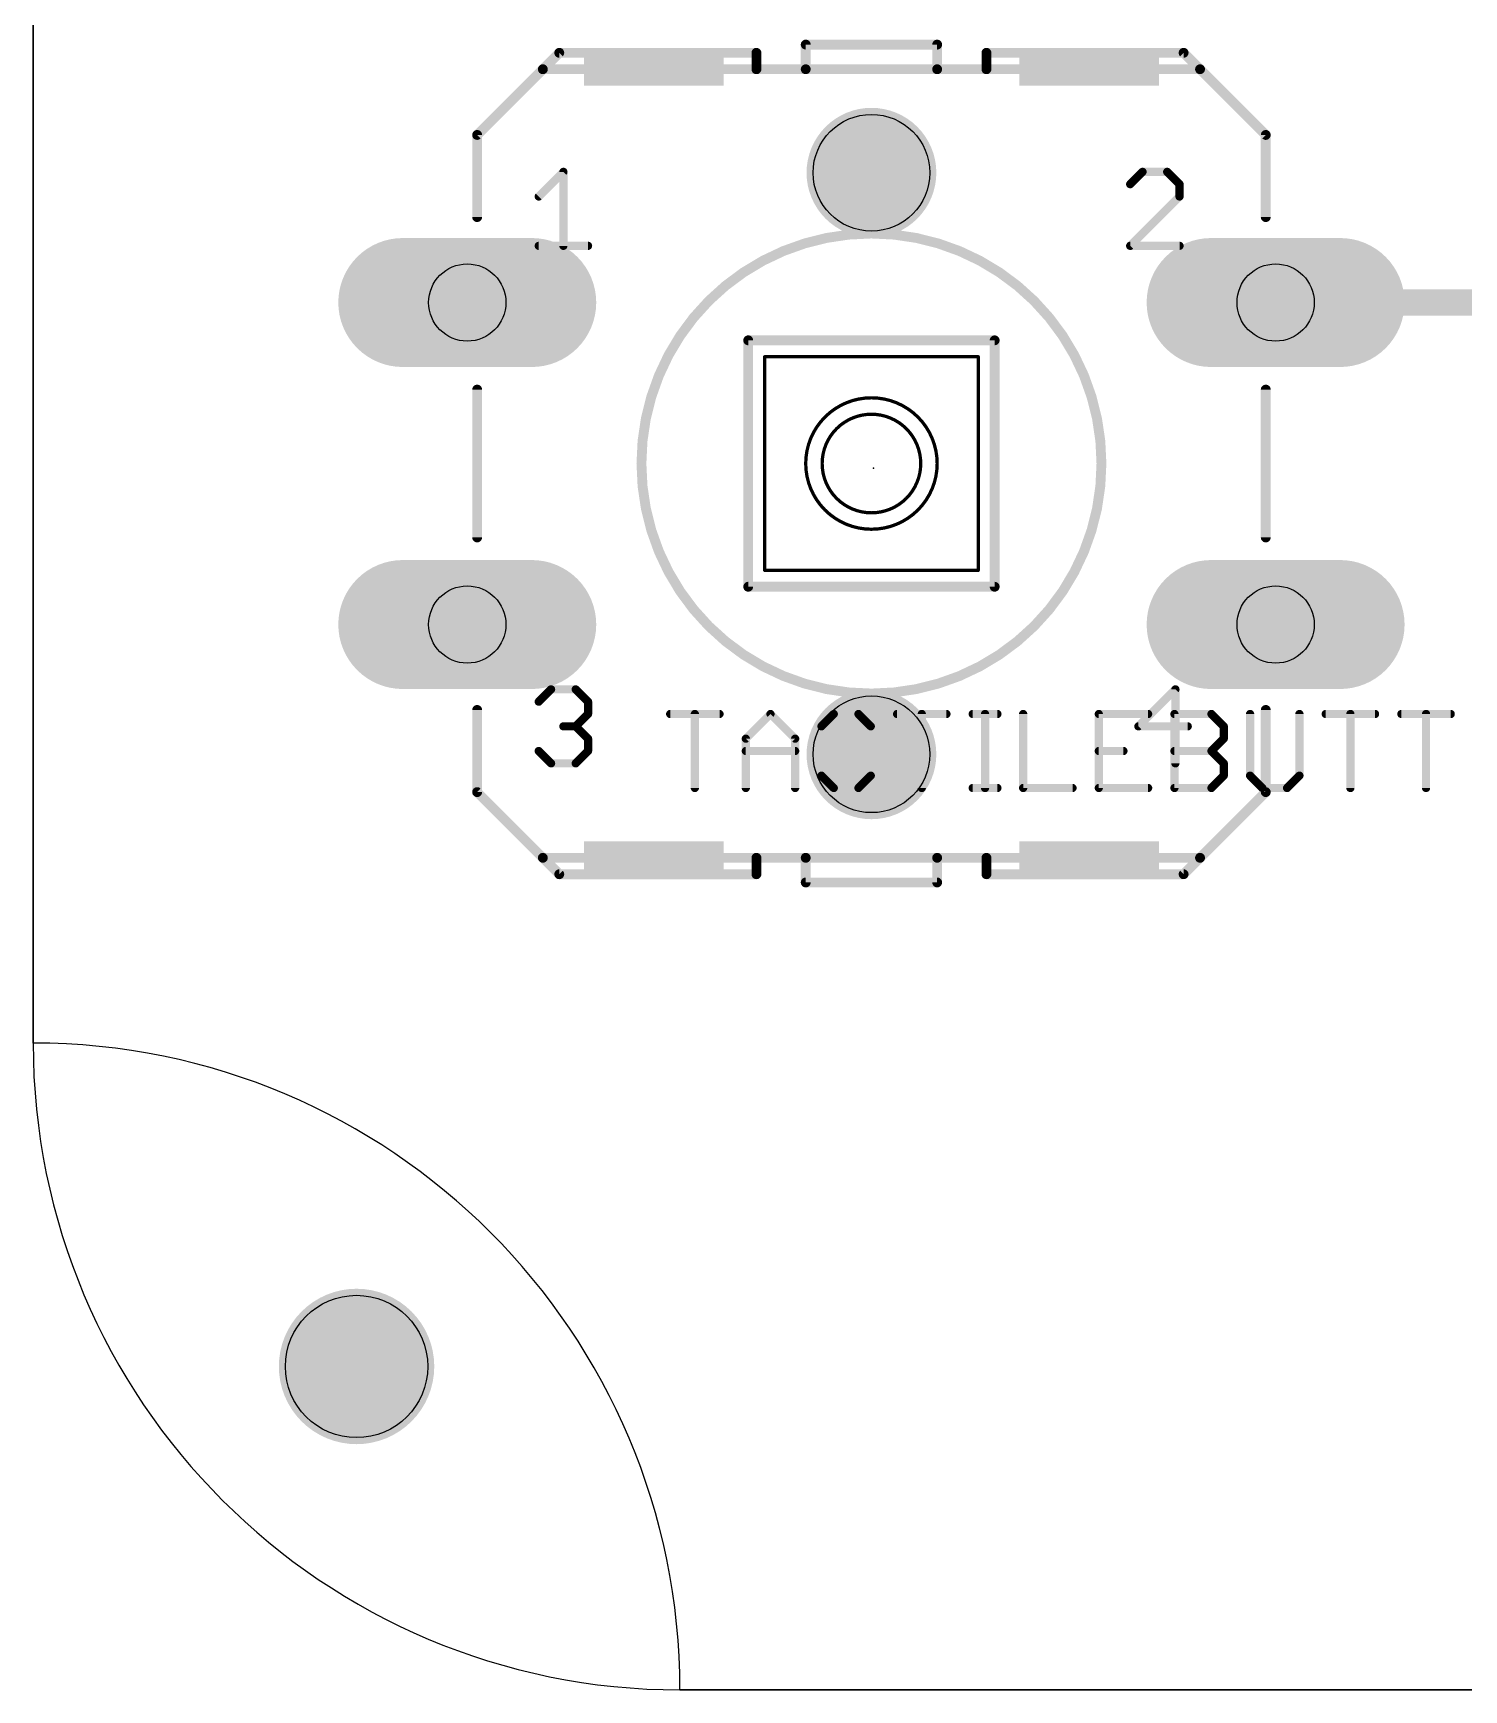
# Model space of a CAD drawing. Extents: x -2 to 110, y -6 to 68.
# Drawn here: x 0 to 22.12, y 0 to 25.61 of the extents above; entities that cross this region are included whole.
import ezdxf

# ---------------------------------------------------------------- set-up
doc = ezdxf.new("R2010")
doc.units = 0
for name, color, linetype in [('1', 22, 'CONTINUOUS'), ('16', 175, 'CONTINUOUS'), ('17', 82, 'CONTINUOUS'), ('20', 190, 'CONTINUOUS'), ('21', 253, 'CONTINUOUS'), ('23', 7, 'CONTINUOUS'), ('27', 253, 'CONTINUOUS'), ('29', 253, 'CONTINUOUS'), ('30', 253, 'CONTINUOUS'), ('44', 253, 'CONTINUOUS')]:
    doc.layers.add(name, color=color, linetype=linetype)

# ---------------------------------------------------------------- blocks, each defined once
blk = doc.blocks.new('RECT')
blk.add_solid([(-0.5, -0.5), (0.5, -0.5), (-0.5, 0.5), (0.5, 0.5)])
blk = doc.blocks.new('LONGP100')
at = {"const_width": 1}
blk.add_lwpolyline([(-0.5, 0), (0.5, 0)], dxfattribs=at)
at = {"const_width": 0.5}
for points in [[(-0.5, 0.25, 1), (-0.5, -0.25)], [(0.5, -0.25, 1), (0.5, 0.25)]]:
    blk.add_lwpolyline(points, format="xyb", dxfattribs=at)

msp = doc.modelspace()

# ---------------------------------------------------------------- linework, layer by layer
at = {"layer": '1'}
for p, q in [((0, 57.5), (0, 10)), ((10, 0), (100.5, 0))]:
    msp.add_line(p, q, dxfattribs=at)
msp.add_arc((0, 0), 10, 0, 90, dxfattribs=at)
at = {"layer": '16'}
for p, q in [((0, 57.5), (0, 10)), ((10, 0), (100.5, 0))]:
    msp.add_line(p, q, dxfattribs=at)
at = {"layer": '16', "const_width": 0.4064}
msp.add_lwpolyline([(19.2084, 21.4492), (22.5, 21.4492)], dxfattribs=at)
at = {"layer": '16', "const_width": 0.2032}
msp.add_lwpolyline([(19.2084, 21.5508, 1), (19.2084, 21.3476)], format="xyb", dxfattribs=at)
at = {"layer": '16'}
msp.add_arc((0, 0), 10, 0, 90, dxfattribs=at)
at = {"layer": '20'}
for p, q in [((0, 10), (0, 57.5)), ((100.5, 0), (10, 0))]:
    msp.add_line(p, q, dxfattribs=at)
for centre, radius in [((12.96, 23.4558), 0.9017), ((12.96, 14.4642), 0.9017), ((5, 5), 1.1)]:
    msp.add_circle(centre, radius, dxfattribs=at)
msp.add_arc((10, 10), 10, 180, 270, dxfattribs=at)
at = {"layer": '21'}
for points, const_width in [([(7.88, 25.056), (8.134, 25.31)], 0.1524), ([(11.182, 25.31), (8.134, 25.31)], 0.1524), ([(11.182, 25.31), (11.182, 25.056)], 0.1524), ([(11.944, 25.056), (11.944, 25.437)], 0.1524), ([(11.944, 25.437), (13.976, 25.437)], 0.1524), ([(13.976, 25.437), (13.976, 25.056)], 0.1524), ([(17.786, 25.31), (14.738, 25.31)], 0.1524), ([(14.738, 25.31), (14.738, 25.056)], 0.1524), ([(18.04, 25.056), (17.786, 25.31)], 0.1524), ([(7.88, 25.056), (6.864, 24.04)], 0.1524), ([(7.88, 25.056), (11.182, 25.056)], 0.1524), ([(11.182, 25.056), (11.944, 25.056)], 0.1524), ([(11.944, 25.056), (13.976, 25.056)], 0.1524), ([(14.738, 25.056), (13.976, 25.056)], 0.1524), ([(18.04, 25.056), (14.738, 25.056)], 0.1524), ([(19.056, 24.04), (18.04, 25.056)], 0.1524), ([(6.864, 24.04), (6.864, 22.77)], 0.1524), ([(19.056, 24.04), (19.056, 22.77)], 0.1524), ([(7.8165, 23.0882), (8.1978, 23.4695)], 0.127), ([(8.1978, 23.4695), (8.1978, 22.3255)], 0.127), ([(17.1512, 23.4695), (16.9605, 23.2788)], 0.127), ([(17.5325, 23.4695), (17.1512, 23.4695)], 0.127), ([(17.7232, 23.2788), (17.5325, 23.4695)], 0.127), ([(17.7232, 23.0882), (17.7232, 23.2788)], 0.127), ([(16.9605, 22.3255), (17.7232, 23.0882)], 0.127), ([(7.8165, 22.3255), (8.5792, 22.3255)], 0.127), ([(17.7232, 22.3255), (16.9605, 22.3255)], 0.127), ([(11.055, 20.865), (14.865, 20.865)], 0.1524), ([(11.055, 20.865), (11.055, 17.055)], 0.1524), ([(14.865, 17.055), (14.865, 20.865)], 0.1524), ([(11.309, 20.611), (14.611, 20.611)], 0.0508), ([(11.309, 20.611), (11.309, 17.309)], 0.0508), ([(14.611, 17.309), (14.611, 20.611)], 0.0508), ([(6.864, 20.103), (6.864, 17.817)], 0.1524), ([(19.056, 20.103), (19.056, 17.817)], 0.1524), ([(14.611, 17.309), (11.309, 17.309)], 0.0508), ([(14.865, 17.055), (11.055, 17.055)], 0.1524), ([(7.8165, 15.2778), (8.0072, 15.4685)], 0.127), ([(8.0072, 15.4685), (8.3885, 15.4685)], 0.127), ([(8.3885, 15.4685), (8.5792, 15.2778)], 0.127), ([(17.6595, 15.4685), (17.0875, 14.8965)], 0.127), ([(17.6595, 14.3245), (17.6595, 15.4685)], 0.127), ([(6.864, 15.15), (6.864, 13.88)], 0.1524), ([(8.5792, 15.0872), (8.3885, 14.8965)], 0.127), ([(8.5792, 15.2778), (8.5792, 15.0872)], 0.127), ([(19.056, 13.88), (19.056, 15.15)], 0.1524), ([(8.3885, 14.8965), (8.1978, 14.8965)], 0.127), ([(8.3885, 14.8965), (8.5792, 14.7058)], 0.127), ([(17.0875, 14.8965), (17.8501, 14.8965)], 0.127), ([(8.5792, 14.7058), (8.5792, 14.5152)], 0.127), ([(8.0072, 14.3245), (7.8165, 14.5152)], 0.127), ([(8.3885, 14.3245), (8.0072, 14.3245)], 0.127), ([(8.5792, 14.5152), (8.3885, 14.3245)], 0.127), ([(6.864, 13.88), (7.88, 12.864)], 0.1524), ([(18.04, 12.864), (19.056, 13.88)], 0.1524), ([(7.88, 12.864), (11.182, 12.864)], 0.1524), ([(8.134, 12.61), (7.88, 12.864)], 0.1524), ([(11.182, 12.864), (11.182, 12.61)], 0.1524), ([(11.182, 12.864), (11.944, 12.864)], 0.1524), ([(11.944, 12.483), (11.944, 12.864)], 0.1524), ([(11.944, 12.864), (13.976, 12.864)], 0.1524), ([(13.976, 12.864), (13.976, 12.483)], 0.1524), ([(13.976, 12.864), (14.738, 12.864)], 0.1524), ([(14.738, 12.864), (14.738, 12.61)], 0.1524), ([(14.738, 12.864), (18.04, 12.864)], 0.1524), ([(18.04, 12.864), (17.786, 12.61)], 0.1524), ([(11.182, 12.61), (8.134, 12.61)], 0.1524), ([(11.944, 12.483), (13.976, 12.483)], 0.1524), ([(17.786, 12.61), (14.738, 12.61)], 0.1524)]:
    msp.add_lwpolyline(points, dxfattribs=dict(at, const_width=const_width))
for points, const_width in [([(8.134, 25.3481, 1), (8.134, 25.2719)], 0.0762), ([(8.1609, 25.2831, 1), (8.1071, 25.3369)], 0.0762), ([(11.2201, 25.31, 1), (11.1439, 25.31)], 0.0762), ([(11.182, 25.2719, 1), (11.182, 25.3481)], 0.0762), ([(11.9821, 25.437, 1), (11.9059, 25.437)], 0.0762), ([(11.944, 25.4751, 1), (11.944, 25.3989)], 0.0762), ([(14.0141, 25.437, 1), (13.9379, 25.437)], 0.0762), ([(13.976, 25.3989, 1), (13.976, 25.4751)], 0.0762), ([(14.738, 25.3481, 1), (14.738, 25.2719)], 0.0762), ([(14.7761, 25.31, 1), (14.6999, 25.31)], 0.0762), ([(17.8129, 25.3369, 1), (17.7591, 25.2831)], 0.0762), ([(17.786, 25.2719, 1), (17.786, 25.3481)], 0.0762), ([(7.88, 25.0941, 1), (7.88, 25.0179)], 0.0762), ([(7.8531, 25.0829, 1), (7.9069, 25.0291)], 0.0762), ([(7.9069, 25.0291, 1), (7.8531, 25.0829)], 0.0762), ([(11.182, 25.0941, 1), (11.182, 25.0179)], 0.0762), ([(11.182, 25.0179, 1), (11.182, 25.0941)], 0.0762), ([(11.944, 25.0941, 1), (11.944, 25.0179)], 0.0762), ([(11.944, 25.0179, 1), (11.944, 25.0941)], 0.0762), ([(13.976, 25.0941, 1), (13.976, 25.0179)], 0.0762), ([(13.976, 25.0179, 1), (13.976, 25.0941)], 0.0762), ([(14.738, 25.0941, 1), (14.738, 25.0179)], 0.0762), ([(14.738, 25.0179, 1), (14.738, 25.0941)], 0.0762), ([(18.0669, 25.0829, 1), (18.0131, 25.0291)], 0.0762), ([(18.0131, 25.0291, 1), (18.0669, 25.0829)], 0.0762), ([(18.04, 25.0179, 1), (18.04, 25.0941)], 0.0762), ([(11.1439, 25.056, 1), (11.2201, 25.056)], 0.0762), ([(11.9059, 25.056, 1), (11.9821, 25.056)], 0.0762), ([(13.9379, 25.056, 1), (14.0141, 25.056)], 0.0762), ([(14.6999, 25.056, 1), (14.7761, 25.056)], 0.0762), ([(6.9021, 24.04, 1), (6.8259, 24.04)], 0.0762), ([(6.8371, 24.0669, 1), (6.8909, 24.0131)], 0.0762), ([(19.0941, 24.04, 1), (19.0179, 24.04)], 0.0762), ([(19.0291, 24.0131, 1), (19.0829, 24.0669)], 0.0762), ([(8.2296, 23.4695, 1), (8.1661, 23.4695)], 0.0635), ([(8.2203, 23.447, 1), (8.1754, 23.4919)], 0.0635), ([(16.938, 23.3013, 1), (16.983, 23.2564)], 0.0635), ([(17.1512, 23.5012, 1), (17.1512, 23.4377)], 0.0635), ([(17.1736, 23.447, 1), (17.1287, 23.4919)], 0.0635), ([(17.5549, 23.4919, 1), (17.51, 23.447)], 0.0635), ([(17.5325, 23.4377, 1), (17.5325, 23.5012)], 0.0635), ([(17.7549, 23.2788, 1), (17.6914, 23.2788)], 0.0635), ([(17.7007, 23.2564, 1), (17.7456, 23.3013)], 0.0635), ([(7.794, 23.1106, 1), (7.839, 23.0657)], 0.0635), ([(17.6914, 23.0882, 1), (17.7549, 23.0882)], 0.0635), ([(17.7456, 23.0657, 1), (17.7007, 23.1106)], 0.0635), ([(6.8259, 22.77, 1), (6.9021, 22.77)], 0.0762), ([(19.0179, 22.77, 1), (19.0941, 22.77)], 0.0762), ([(12.96, 15.404, 1), (12.96, 22.516, 1), (12.96, 15.404)], 0.1524), ([(7.8165, 22.3573, 1), (7.8165, 22.2938)], 0.0635), ([(8.1661, 22.3255, 1), (8.2296, 22.3255)], 0.0635), ([(8.5792, 22.2938, 1), (8.5792, 22.3573)], 0.0635), ([(16.938, 22.348, 1), (16.983, 22.303)], 0.0635), ([(16.9605, 22.3573, 1), (16.9605, 22.2938)], 0.0635), ([(17.7232, 22.2938, 1), (17.7232, 22.3573)], 0.0635), ([(11.055, 20.9031, 1), (11.055, 20.8269)], 0.0762), ([(11.0931, 20.865, 1), (11.0169, 20.865)], 0.0762), ([(14.9031, 20.865, 1), (14.8269, 20.865)], 0.0762), ([(14.865, 20.8269, 1), (14.865, 20.9031)], 0.0762), ([(11.309, 20.6237, 1), (11.309, 20.5983)], 0.0254), ([(11.3217, 20.611, 1), (11.2963, 20.611)], 0.0254), ([(14.6237, 20.611, 1), (14.5983, 20.611)], 0.0254), ([(14.611, 20.5983, 1), (14.611, 20.6237)], 0.0254), ([(6.9021, 20.103, 1), (6.8259, 20.103)], 0.0762), ([(12.96, 17.944, 1), (12.96, 19.976, 1), (12.96, 17.944)], 0.0508), ([(19.0941, 20.103, 1), (19.0179, 20.103)], 0.0762), ([(12.96, 18.198, 1), (12.96, 19.722, 1), (12.96, 18.198)], 0.0508), ([(6.8259, 17.817, 1), (6.9021, 17.817)], 0.0762), ([(19.0179, 17.817, 1), (19.0941, 17.817)], 0.0762), ([(11.309, 17.3217, 1), (11.309, 17.2963)], 0.0254), ([(11.2963, 17.309, 1), (11.3217, 17.309)], 0.0254), ([(14.5983, 17.309, 1), (14.6237, 17.309)], 0.0254), ([(14.611, 17.2963, 1), (14.611, 17.3217)], 0.0254), ([(11.055, 17.0931, 1), (11.055, 17.0169)], 0.0762), ([(11.0169, 17.055, 1), (11.0931, 17.055)], 0.0762), ([(14.8269, 17.055, 1), (14.9031, 17.055)], 0.0762), ([(14.865, 17.0169, 1), (14.865, 17.0931)], 0.0762), ([(8.0072, 15.5002, 1), (8.0072, 15.4367)], 0.0635), ([(8.0296, 15.446, 1), (7.9847, 15.4909)], 0.0635), ([(8.4109, 15.4909, 1), (8.366, 15.446)], 0.0635), ([(8.3885, 15.4367, 1), (8.3885, 15.5002)], 0.0635), ([(17.6912, 15.4685, 1), (17.6277, 15.4685)], 0.0635), ([(17.6819, 15.446, 1), (17.637, 15.4909)], 0.0635), ([(6.9021, 15.15, 1), (6.8259, 15.15)], 0.0762), ([(7.794, 15.3003, 1), (7.839, 15.2554)], 0.0635), ([(8.6109, 15.2778, 1), (8.5474, 15.2778)], 0.0635), ([(8.5474, 15.0872, 1), (8.6109, 15.0872)], 0.0635), ([(8.5567, 15.2554, 1), (8.6016, 15.3003)], 0.0635), ([(8.6016, 15.0647, 1), (8.5567, 15.1096)], 0.0635), ([(19.0941, 15.15, 1), (19.0179, 15.15)], 0.0762), ([(8.1978, 14.9282, 1), (8.1978, 14.8647)], 0.0635), ([(8.4109, 14.9189, 1), (8.366, 14.874)], 0.0635), ([(8.366, 14.9189, 1), (8.4109, 14.874)], 0.0635), ([(8.3885, 14.8647, 1), (8.3885, 14.9282)], 0.0635), ([(17.0875, 14.9282, 1), (17.0875, 14.8647)], 0.0635), ([(17.065, 14.9189, 1), (17.11, 14.874)], 0.0635), ([(17.8501, 14.8647, 1), (17.8501, 14.9282)], 0.0635), ([(8.6109, 14.7058, 1), (8.5474, 14.7058)], 0.0635), ([(8.5567, 14.6834, 1), (8.6016, 14.7283)], 0.0635), ([(7.839, 14.5376, 1), (7.794, 14.4927)], 0.0635), ([(8.0072, 14.3563, 1), (8.0072, 14.2927)], 0.0635), ([(7.9847, 14.302, 1), (8.0296, 14.347)], 0.0635), ([(8.366, 14.347, 1), (8.4109, 14.302)], 0.0635), ([(8.3885, 14.2927, 1), (8.3885, 14.3563)], 0.0635), ([(8.5474, 14.5152, 1), (8.6109, 14.5152)], 0.0635), ([(8.6016, 14.4927, 1), (8.5567, 14.5376)], 0.0635), ([(17.6277, 14.3245, 1), (17.6912, 14.3245)], 0.0635), ([(6.8259, 13.88, 1), (6.9021, 13.88)], 0.0762), ([(6.8909, 13.9069, 1), (6.8371, 13.8531)], 0.0762), ([(19.0179, 13.88, 1), (19.0941, 13.88)], 0.0762), ([(19.0829, 13.8531, 1), (19.0291, 13.9069)], 0.0762), ([(7.88, 12.9021, 1), (7.88, 12.8259)], 0.0762), ([(7.9069, 12.8909, 1), (7.8531, 12.8371)], 0.0762), ([(7.8531, 12.8371, 1), (7.9069, 12.8909)], 0.0762), ([(11.2201, 12.864, 1), (11.1439, 12.864)], 0.0762), ([(11.182, 12.9021, 1), (11.182, 12.8259)], 0.0762), ([(11.182, 12.8259, 1), (11.182, 12.9021)], 0.0762), ([(11.9821, 12.864, 1), (11.9059, 12.864)], 0.0762), ([(11.944, 12.9021, 1), (11.944, 12.8259)], 0.0762), ([(11.944, 12.8259, 1), (11.944, 12.9021)], 0.0762), ([(14.0141, 12.864, 1), (13.9379, 12.864)], 0.0762), ([(13.976, 12.9021, 1), (13.976, 12.8259)], 0.0762), ([(13.976, 12.8259, 1), (13.976, 12.9021)], 0.0762), ([(14.7761, 12.864, 1), (14.6999, 12.864)], 0.0762), ([(14.738, 12.9021, 1), (14.738, 12.8259)], 0.0762), ([(14.738, 12.8259, 1), (14.738, 12.9021)], 0.0762), ([(18.0131, 12.8909, 1), (18.0669, 12.8371)], 0.0762), ([(18.0669, 12.8371, 1), (18.0131, 12.8909)], 0.0762), ([(18.04, 12.8259, 1), (18.04, 12.9021)], 0.0762), ([(8.134, 12.6481, 1), (8.134, 12.5719)], 0.0762), ([(8.1071, 12.5831, 1), (8.1609, 12.6369)], 0.0762), ([(11.1439, 12.61, 1), (11.2201, 12.61)], 0.0762), ([(11.182, 12.5719, 1), (11.182, 12.6481)], 0.0762), ([(11.944, 12.5211, 1), (11.944, 12.4449)], 0.0762), ([(13.976, 12.4449, 1), (13.976, 12.5211)], 0.0762), ([(14.738, 12.6481, 1), (14.738, 12.5719)], 0.0762), ([(14.6999, 12.61, 1), (14.7761, 12.61)], 0.0762), ([(17.7591, 12.6369, 1), (17.8129, 12.5831)], 0.0762), ([(17.786, 12.5719, 1), (17.786, 12.6481)], 0.0762), ([(11.9059, 12.483, 1), (11.9821, 12.483)], 0.0762), ([(13.9379, 12.483, 1), (14.0141, 12.483)], 0.0762)]:
    msp.add_lwpolyline(points, format="xyb", dxfattribs=dict(at, const_width=const_width))
at = {"layer": '23'}
msp.add_point((12.99, 18.89), dxfattribs=at)
at = {"layer": '27', "const_width": 0.127}
for points in [[(9.8485, 15.0875), (10.6112, 15.0875)], [(10.2298, 13.9435), (10.2298, 15.0875)], [(11.0179, 14.7062), (11.3992, 15.0875)], [(11.3992, 15.0875), (11.7805, 14.7062)], [(12.378, 15.0875), (12.1873, 14.8968)], [(12.7593, 15.0875), (12.378, 15.0875)], [(12.9499, 14.8968), (12.7593, 15.0875)], [(13.3567, 15.0875), (14.1193, 15.0875)], [(13.738, 13.9435), (13.738, 15.0875)], [(14.5261, 15.0875), (14.9074, 15.0875)], [(14.7168, 13.9435), (14.7168, 15.0875)], [(15.3057, 15.0875), (15.3057, 13.9435)], [(17.2377, 15.0875), (16.4751, 15.0875)], [(16.4751, 15.0875), (16.4751, 13.9435)], [(17.6445, 13.9435), (17.6445, 15.0875)], [(17.6445, 15.0875), (18.2165, 15.0875)], [(18.2165, 15.0875), (18.4071, 14.8968)], [(18.8139, 15.0875), (18.8139, 14.1342)], [(19.5765, 14.1342), (19.5765, 15.0875)], [(19.9833, 15.0875), (20.7459, 15.0875)], [(20.3646, 13.9435), (20.3646, 15.0875)], [(21.1527, 15.0875), (21.9153, 15.0875)], [(21.534, 13.9435), (21.534, 15.0875)], [(12.1873, 14.8968), (12.1873, 14.1342)], [(18.4071, 14.8968), (18.4071, 14.7062)], [(11.0179, 13.9435), (11.0179, 14.7062)], [(11.7805, 14.7062), (11.7805, 13.9435)], [(18.4071, 14.7062), (18.2165, 14.5155)], [(11.0179, 14.5155), (11.7805, 14.5155)], [(16.4751, 14.5155), (16.8564, 14.5155)], [(17.6445, 14.5155), (18.2165, 14.5155)], [(18.2165, 14.5155), (18.4071, 14.3248)], [(18.4071, 14.3248), (18.4071, 14.1342)], [(12.1873, 14.1342), (12.378, 13.9435)], [(12.7593, 13.9435), (12.9499, 14.1342)], [(18.4071, 14.1342), (18.2165, 13.9435)], [(18.8139, 14.1342), (19.0045, 13.9435)], [(19.3859, 13.9435), (19.5765, 14.1342)], [(12.378, 13.9435), (12.7593, 13.9435)], [(14.5261, 13.9435), (14.9074, 13.9435)], [(15.3057, 13.9435), (16.0683, 13.9435)], [(16.4751, 13.9435), (17.2377, 13.9435)], [(18.2165, 13.9435), (17.6445, 13.9435)], [(19.0045, 13.9435), (19.3859, 13.9435)]]:
    msp.add_lwpolyline(points, dxfattribs=at)
at = {"layer": '27', "const_width": 0.0635}
for points in [[(9.8485, 15.1192, 1), (9.8485, 15.0557)], [(10.2616, 15.0875, 1), (10.1981, 15.0875)], [(10.6112, 15.0557, 1), (10.6112, 15.1192)], [(11.4217, 15.1099, 1), (11.3768, 15.065)], [(11.4217, 15.065, 1), (11.3768, 15.1099)], [(12.378, 15.1192, 1), (12.378, 15.0557)], [(12.4004, 15.065, 1), (12.3555, 15.1099)], [(12.7817, 15.1099, 1), (12.7368, 15.065)], [(12.7593, 15.0557, 1), (12.7593, 15.1192)], [(13.3567, 15.1192, 1), (13.3567, 15.0557)], [(13.7698, 15.0875, 1), (13.7063, 15.0875)], [(14.1193, 15.0557, 1), (14.1193, 15.1192)], [(14.5261, 15.1192, 1), (14.5261, 15.0557)], [(14.7485, 15.0875, 1), (14.685, 15.0875)], [(14.9074, 15.0557, 1), (14.9074, 15.1192)], [(15.3374, 15.0875, 1), (15.2739, 15.0875)], [(16.5068, 15.0875, 1), (16.4433, 15.0875)], [(16.4751, 15.1192, 1), (16.4751, 15.0557)], [(17.2377, 15.0557, 1), (17.2377, 15.1192)], [(17.6762, 15.0875, 1), (17.6127, 15.0875)], [(17.6445, 15.1192, 1), (17.6445, 15.0557)], [(18.2389, 15.1099, 1), (18.194, 15.065)], [(18.2165, 15.0557, 1), (18.2165, 15.1192)], [(18.8456, 15.0875, 1), (18.7821, 15.0875)], [(19.6083, 15.0875, 1), (19.5448, 15.0875)], [(19.9833, 15.1192, 1), (19.9833, 15.0557)], [(20.3963, 15.0875, 1), (20.3328, 15.0875)], [(20.7459, 15.0557, 1), (20.7459, 15.1192)], [(21.1527, 15.1192, 1), (21.1527, 15.0557)], [(21.5657, 15.0875, 1), (21.5022, 15.0875)], [(21.9153, 15.0557, 1), (21.9153, 15.1192)], [(12.219, 14.8968, 1), (12.1555, 14.8968)], [(12.1648, 14.9193, 1), (12.2097, 14.8744)], [(12.9275, 14.8744, 1), (12.9724, 14.9193)], [(18.4389, 14.8968, 1), (18.3754, 14.8968)], [(18.3847, 14.8744, 1), (18.4296, 14.9193)], [(11.0496, 14.7062, 1), (10.9861, 14.7062)], [(10.9954, 14.7286, 1), (11.0403, 14.6837)], [(11.8123, 14.7062, 1), (11.7488, 14.7062)], [(11.7581, 14.6837, 1), (11.803, 14.7286)], [(18.3754, 14.7062, 1), (18.4389, 14.7062)], [(18.4296, 14.6837, 1), (18.3847, 14.7286)], [(11.0179, 14.5472, 1), (11.0179, 14.4837)], [(11.7805, 14.4837, 1), (11.7805, 14.5472)], [(16.4751, 14.5472, 1), (16.4751, 14.4837)], [(16.8564, 14.4837, 1), (16.8564, 14.5472)], [(17.6445, 14.5472, 1), (17.6445, 14.4837)], [(18.2389, 14.5379, 1), (18.194, 14.493)], [(18.194, 14.5379, 1), (18.2389, 14.493)], [(18.2165, 14.4837, 1), (18.2165, 14.5472)], [(18.4389, 14.3248, 1), (18.3754, 14.3248)], [(18.3847, 14.3024, 1), (18.4296, 14.3473)], [(12.1555, 14.1342, 1), (12.219, 14.1342)], [(12.2097, 14.1566, 1), (12.1648, 14.1117)], [(12.9724, 14.1117, 1), (12.9275, 14.1566)], [(18.3754, 14.1342, 1), (18.4389, 14.1342)], [(18.4296, 14.1117, 1), (18.3847, 14.1566)], [(18.8363, 14.1566, 1), (18.7914, 14.1117)], [(18.7821, 14.1342, 1), (18.8456, 14.1342)], [(19.5448, 14.1342, 1), (19.6083, 14.1342)], [(19.599, 14.1117, 1), (19.5541, 14.1566)], [(10.1981, 13.9435, 1), (10.2616, 13.9435)], [(10.9861, 13.9435, 1), (11.0496, 13.9435)], [(11.7488, 13.9435, 1), (11.8123, 13.9435)], [(12.378, 13.9753, 1), (12.378, 13.9117)], [(12.3555, 13.921, 1), (12.4004, 13.966)], [(12.7368, 13.966, 1), (12.7817, 13.921)], [(12.7593, 13.9117, 1), (12.7593, 13.9753)], [(13.7063, 13.9435, 1), (13.7698, 13.9435)], [(14.5261, 13.9753, 1), (14.5261, 13.9117)], [(14.685, 13.9435, 1), (14.7485, 13.9435)], [(14.9074, 13.9117, 1), (14.9074, 13.9753)], [(15.3057, 13.9753, 1), (15.3057, 13.9117)], [(15.2739, 13.9435, 1), (15.3374, 13.9435)], [(16.0683, 13.9117, 1), (16.0683, 13.9753)], [(16.4751, 13.9753, 1), (16.4751, 13.9117)], [(16.4433, 13.9435, 1), (16.5068, 13.9435)], [(17.2377, 13.9117, 1), (17.2377, 13.9753)], [(17.6127, 13.9435, 1), (17.6762, 13.9435)], [(17.6445, 13.9753, 1), (17.6445, 13.9117)], [(18.194, 13.966, 1), (18.2389, 13.921)], [(18.2165, 13.9117, 1), (18.2165, 13.9753)], [(19.0045, 13.9753, 1), (19.0045, 13.9117)], [(18.9821, 13.921, 1), (19.027, 13.966)], [(19.3634, 13.966, 1), (19.4083, 13.921)], [(19.3859, 13.9117, 1), (19.3859, 13.9753)], [(20.3328, 13.9435, 1), (20.3963, 13.9435)], [(21.5022, 13.9435, 1), (21.5657, 13.9435)]]:
    msp.add_lwpolyline(points, format="xyb", dxfattribs=at)
at = {"layer": '29'}
for points, const_width in [([(12.96, 22.9541, 1), (12.96, 23.9575, 1), (12.96, 22.9541)], 1.0033), ([(12.96, 13.9626, 1), (12.96, 14.9658, 1), (12.96, 13.9626)], 1.0033), ([(5, 4.3992, 1), (5, 5.6008, 1), (5, 4.3992)], 1.2016)]:
    msp.add_lwpolyline(points, format="xyb", dxfattribs=dict(at, const_width=const_width))
at = {"layer": '30'}
for points, const_width in [([(12.96, 22.9541, 1), (12.96, 23.9575, 1), (12.96, 22.9541)], 1.0033), ([(12.96, 13.9626, 1), (12.96, 14.9658, 1), (12.96, 13.9626)], 1.0033), ([(5, 4.3992, 1), (5, 5.6008, 1), (5, 4.3992)], 1.2016)]:
    msp.add_lwpolyline(points, format="xyb", dxfattribs=dict(at, const_width=const_width))
at = {"layer": '44'}
for centre in [(6.7116, 21.4492), (19.2084, 21.4492), (6.7116, 16.4708), (19.2084, 16.4708)]:
    msp.add_circle(centre, 0.5969, dxfattribs=at)

# ---------------------------------------------------------------- block references
at = {"layer": '17', "xscale": 1.7907, "yscale": 1.7907}
for p in [(6.7116, 21.4492), (6.7116, 21.4492), (19.2084, 21.4492), (19.2084, 21.4492), (6.7116, 16.4708), (6.7116, 16.4708), (19.2084, 16.4708), (19.2084, 16.4708)]:
    msp.add_blockref('LONGP100', p, dxfattribs=at)
at = {"layer": '21', "xscale": 2.159, "yscale": 0.508}
for p in [(9.5945, 25.056), (16.3255, 25.056), (9.5945, 12.864), (16.3255, 12.864)]:
    msp.add_blockref('RECT', p, dxfattribs=at)
at = {"layer": '29', "xscale": 1.9939, "yscale": 1.9939}
for p in [(6.7116, 21.4492), (19.2084, 21.4492), (6.7116, 16.4708), (19.2084, 16.4708)]:
    msp.add_blockref('LONGP100', p, dxfattribs=at)
at = {"layer": '30', "xscale": 1.9939, "yscale": 1.9939}
for p in [(6.7116, 21.4492), (19.2084, 21.4492), (6.7116, 16.4708), (19.2084, 16.4708)]:
    msp.add_blockref('LONGP100', p, dxfattribs=at)

doc.saveas('drawing.dxf')
